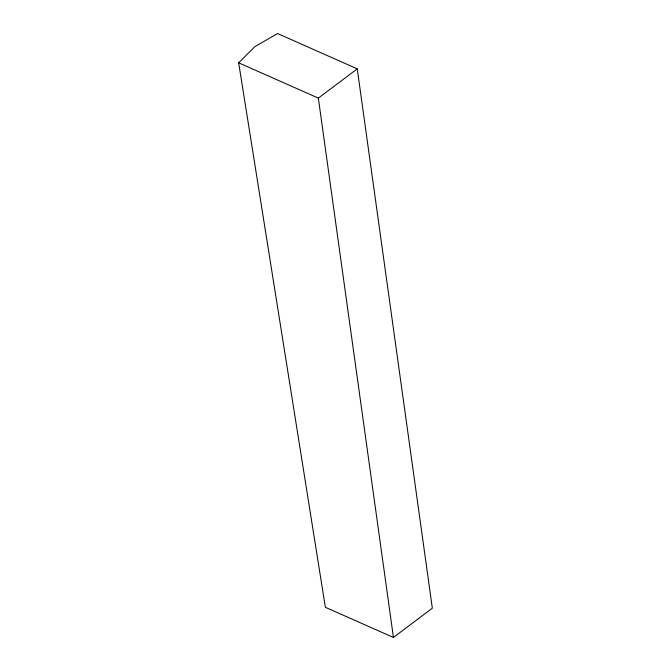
<?xml version="1.0" encoding="UTF-8"?>
<svg xmlns="http://www.w3.org/2000/svg" width="671" height="671" viewBox="0 0 671 671"><rect width="100%" height="100%" fill="white"/><g stroke="black" fill="none" stroke-linecap="round" stroke-linejoin="round"><path stroke-width="1.01" d="M238.666 62.814L254.779 46.702L277.568 33.55L357.249 68.853L432.334 608.186L393.432 637.45L325.368 607.297L238.666 62.814L318.348 98.117L393.432 637.45M318.348 98.117L357.249 68.853"/></g></svg>
